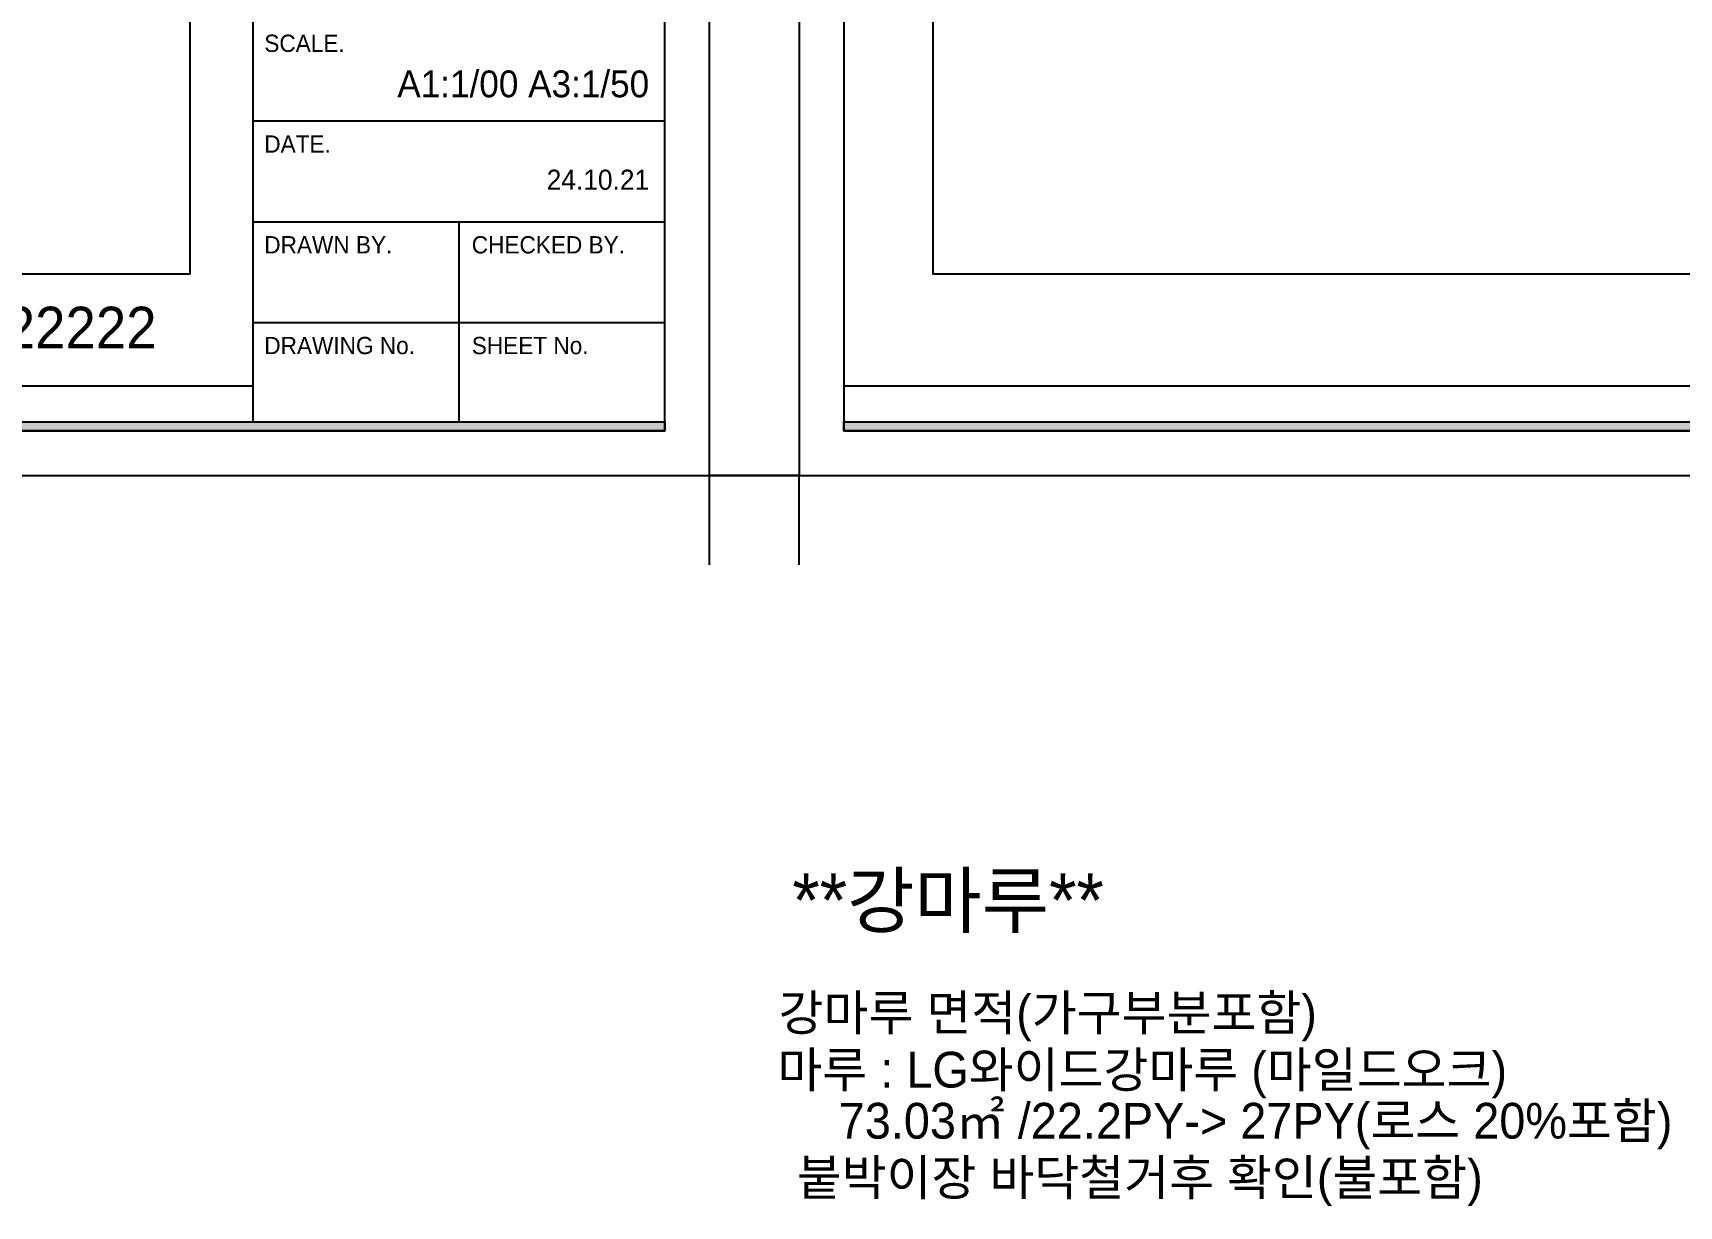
# Model space of a CAD drawing. Header units: inches. Extents: x 38372 to 259385, y 31566 to 93830.
# Drawn here: x 88645 to 97843, y 50833 to 57390 of the extents above; entities that cross this region are included whole.
import ezdxf
from ezdxf.enums import TextEntityAlignment as Align

# ---------------------------------------------------------------- set-up
doc = ezdxf.new("R2010")
doc.units = ezdxf.units.IN
doc.header["$LTSCALE"] = 50
doc.header["$MEASUREMENT"] = 0
for name, color, linetype in [('03-TEXT', 3, 'Continuous'), ('3.기호.계단선', 30, 'Continuous'), ('F-SYM', 7, 'Continuous'), ('FORM(YOURNAME)-11', 1, 'Continuous')]:
    doc.layers.add(name, color=color, linetype=linetype)
doc.styles.add('YOURNAME', font='HY울릉도M.TTF')
doc.styles.add('코레일둥고', font='Korail_Round_Gothic_Medium.ttf')

# ---------------------------------------------------------------- blocks, each defined once
blk = doc.blocks.new('FORM-PLAN')
at = {"layer": 'FORM(YOURNAME)-11'}
h = blk.add_hatch(color=256, dxfattribs=at)
h.dxf.hatch_style = 1
h.paths.add_polyline_path([(-71444, 55115), (10556, 55115), (10556, 54915), (-71444, 54915)])
h.paths.add_polyline_path([(-71444, -2085), (10556, -2085), (10556, -2285), (-71444, -2285)])
at = {"layer": 'Defpoints', "color": 158}
for p, q in [((1346, 54915), (1346, -2085)), ((1346, -1285), (-71444, -1285))]:
    blk.add_line(p, q, dxfattribs=at)
for points in [[(-71444, -2285), (10556, -2285), (10556, 55115), (-71444, 55115)], [(-69444, 53115), (-64, 53115), (-64, 1215), (-69444, 1215)]]:
    blk.add_lwpolyline(points, close=True, dxfattribs=at)
at = {"layer": 'Defpoints', "color": 1}
for points in [[(-72444, -5285), (-72444, -3285), (-74444, -3285)], [(11556, -5285), (11556, -3285), (13556, -3285)]]:
    blk.add_lwpolyline(points, dxfattribs=at)
at = {"layer": 'FORM(YOURNAME)-11', "color": 14}
for p, q in [((1346, 4641), (10556, 4641)), ((1346, 2388), (10556, 2388)), ((5951, 2388), (5951, -2085)), ((1346, 136), (10556, 136))]:
    blk.add_line(p, q, dxfattribs=at)
at = {"layer": 'FORM(YOURNAME)-11', "color": 250}
blk.add_lwpolyline([(-72444, -3285), (11556, -3285), (11556, 56115), (-72444, 56115)], close=True, dxfattribs=at)
at = {"layer": 'FORM(YOURNAME)-11'}
blk.add_lwpolyline([(-71444, -2085), (10556, -2085), (10556, -2285), (-71444, -2285)], close=True, dxfattribs=at)
at = {"layer": 'FORM(YOURNAME)-11', "color": 14, "style": 'YOURNAME'}
for s, height, p in [('SCALE.', 386.1, (1603, 6378)), ('DATE.', 386.1, (1603, 4126)), ('DRAWN BY.', 386.1, (1603, 1873)), ('CHECKED BY.', 386.14, (6240, 1873)), ('DRAWING No.', 386.14, (1603, -379)), ('SHEET No.', 386.1, (6240, -379))]:
    blk.add_text(s, height=height, dxfattribs=at).set_placement(p, align=Align.MIDDLE_LEFT)
at = {"layer": 'FORM(YOURNAME)-11', "color": 3, "style": 'YOURNAME'}
for tag, height, p in [('1', 450, (9905, 18188)), ('2', 450, (9905, 17544)), ('3', 450, (9905, 16257)), ('4', 450, (9905, 14326)), ('5', 515, (9905, 12009)), ('6', 515, (9905, 9757)), ('7', 515, (9905, 7504)), ('8', 515, (9905, 5252)), ('9', 515, (9905, 2999)), ('10', 515, (5655, 811)), ('11', 515, (9905, 747)), ('12', 515, (5655, -1441)), ('13', 515, (9905, -1441))]:
    blk.add_attdef(tag, text='', height=height, dxfattribs=at).set_placement(p, align=Align.MIDDLE_RIGHT)

msp = doc.modelspace()

# ---------------------------------------------------------------- block references
at = {"layer": 'F-SYM'}
ref = msp.add_blockref('FORM-PLAN', (89537, 55737.3), dxfattribs=dict(at, xscale=0.2500000000000001, yscale=0.2500000000000001, zscale=0.2500000000000001))
ref.add_attrib('8', 'A1:1/00 A3:1/50', dxfattribs={"layer": 'FORM(YOURNAME)-11', "color": 3, "height": 150, "style": 'YOURNAME'}).set_placement((92088.3, 57105), align=Align.MIDDLE_RIGHT)
ref.add_attrib('9', '24.10.21', dxfattribs={"layer": 'FORM(YOURNAME)-11', "color": 3, "height": 112.5, "style": 'YOURNAME'}).set_placement((92088.3, 56569.3), align=Align.MIDDLE_RIGHT)
at = {"layer": 'F-SYM', "xscale": 0.2500000000000001, "yscale": 0.2500000000000001, "zscale": 0.2500000000000001}
msp.add_blockref('FORM-PLAN', (111037, 55737.3), dxfattribs=at)

# ---------------------------------------------------------------- texts
at = {"layer": '03-TEXT', "color": 30, "style": '코레일둥고'}
msp.add_text('**강마루**', height=300, dxfattribs=at).set_placement((94628.8, 52391.6), align=Align.RIGHT)
at = {"layer": '03-TEXT', "color": 10, "style": '코레일둥고'}
msp.add_text('강마루 면적(가구부분포함)', height=200, dxfattribs=at).set_placement((95819.3, 51813.7), align=Align.RIGHT)
at = {"layer": '03-TEXT', "style": '코레일둥고'}
for s, p in [('마루 : LG와이드강마루 (마일드오크)', (96882, 51495.1)), ('73.03㎡ /22.2PY-> 27PY(로스 20%%%포함)', (97805.9, 51209.6)), ('붙박이장 바닥철거후 확인(불포함)', (96746.2, 50892.9))]:
    msp.add_text(s, height=200, dxfattribs=at).set_placement(p, align=Align.RIGHT)
at = {"layer": '3.기호.계단선', "style": '코레일둥고'}
msp.add_text('비번 222222', height=233.33, dxfattribs=at).set_placement((87647, 55626.1))

doc.saveas('drawing.dxf')
